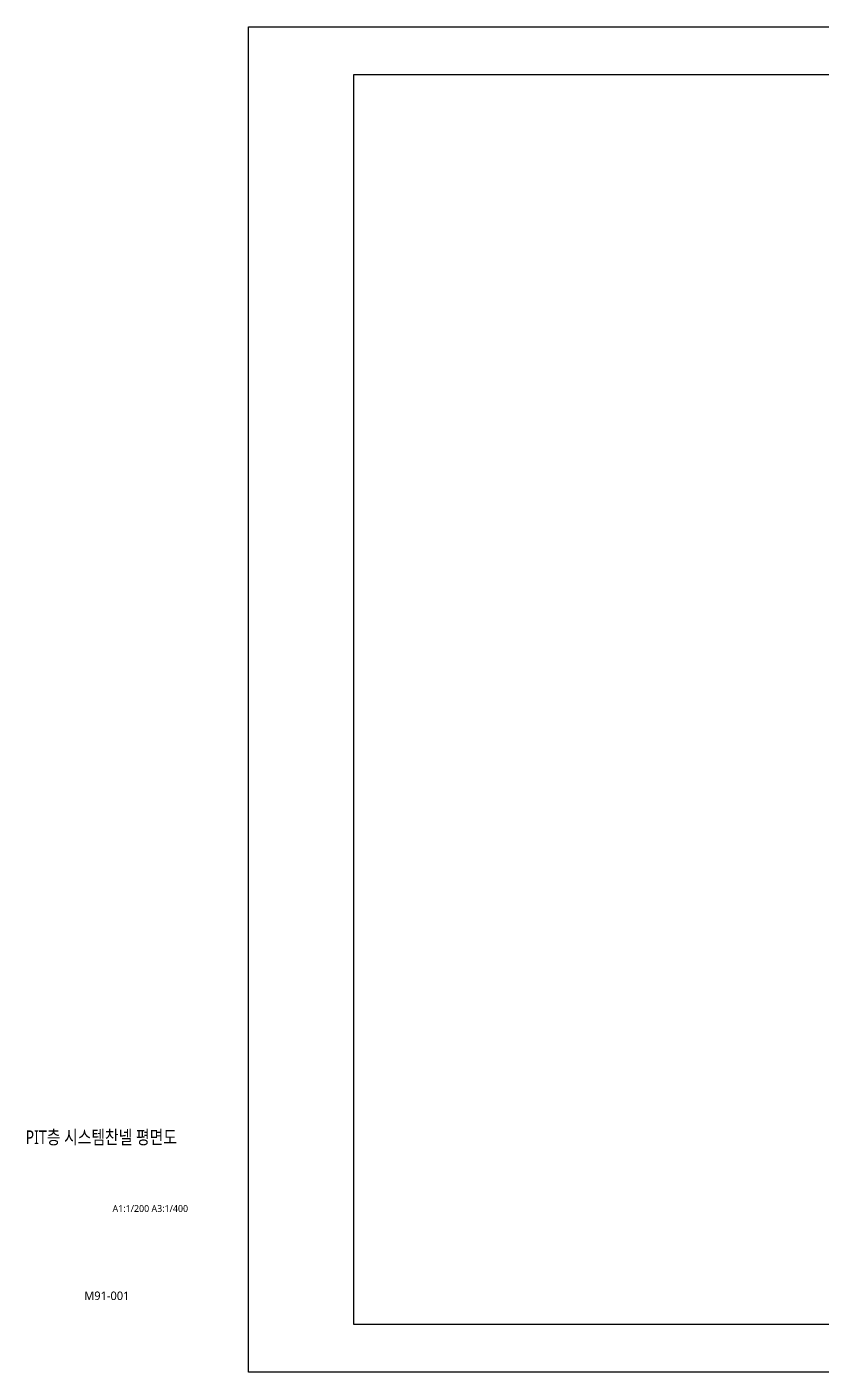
# Model space of a CAD drawing. Header units: millimetres. Extents: x 61566 to 504600, y -69328 to 118800.
# Drawn here: x 148646 to 218863, y 0 to 118800 of the extents above; entities that cross this region are included whole.
import ezdxf
from ezdxf.enums import TextEntityAlignment as Align

# ---------------------------------------------------------------- set-up
doc = ezdxf.new("R2010")
doc.units = ezdxf.units.MM
doc.header["$LTSCALE"] = 200
doc.layers.get('DEFPOINTS').update_dxf_attribs({"color": 137})
doc.layers.add('TEXT', color=3, linetype='Continuous')
doc.layers.add('WALL-D', color=3, linetype='Continuous')
doc.styles.add('스타일1', font='malgun.ttf')

# ---------------------------------------------------------------- blocks, each defined once
blk = doc.blocks.new('sheet-line')
at = {"layer": 'DEFPOINTS'}
blk.add_lwpolyline([(168200, -356400), (0, -356400), (0, -237600), (168200, -237600)], close=True, dxfattribs=at)

msp = doc.modelspace()

# ---------------------------------------------------------------- linework, layer by layer
at = {"layer": 'DEFPOINTS'}
msp.add_lwpolyline([(177500, 114600), (314900, 114600), (314900, 4200), (177500, 4200)], close=True, dxfattribs=at)
msp.add_lwpolyline([(177500, 114600), (314900, 114600), (314900, 4200), (177500, 4200)], close=True, dxfattribs=at)

# ---------------------------------------------------------------- block references
at = {"layer": 'WALL-D'}
msp.add_blockref('sheet-line', (168200, 356400), dxfattribs=at)
msp.add_blockref('sheet-line', (168200, 356400), dxfattribs=at)

# ---------------------------------------------------------------- texts
at = {"layer": 'TEXT', "color": 3, "style": '스타일1', "width": 0.8}
msp.add_text('PIT층 시스템찬넬 평면도', height=1200, dxfattribs=at).set_placement((155208.4, 20745), align=Align.MIDDLE_CENTER)
at = {"layer": 'TEXT', "color": 3, "style": '스타일1'}
for s, height, p in [('A1:1/200 A3:1/400', 600, (159543.3, 14445.8)), ('M91-001', 750, (155703.9, 6741))]:
    msp.add_text(s, height=height, dxfattribs=at).set_placement(p, align=Align.MIDDLE_CENTER)

doc.saveas('drawing.dxf')
